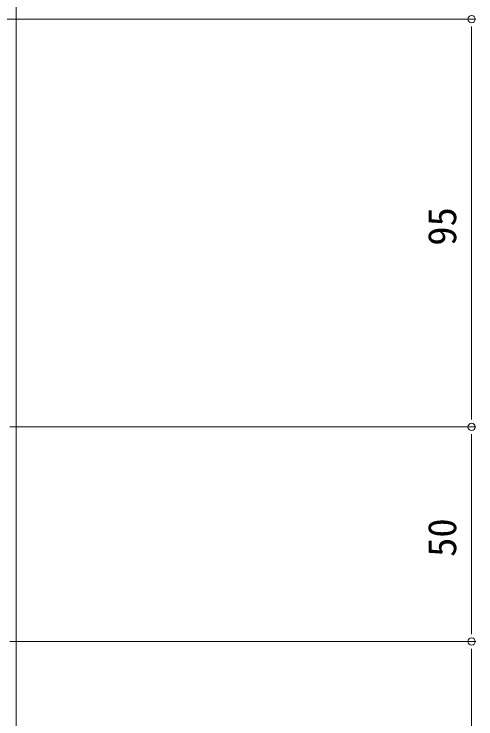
# Model space of a CAD drawing. Units: millimetres, scale not verified. Extents: x -990 to 990, y -1598 to 1604.
# Drawn here: x 178.3 to 285.8, y 1047.5 to 1211.7 of the extents above; entities that cross this region are included whole.
import ezdxf
from ezdxf.enums import TextEntityAlignment as Align

# ---------------------------------------------------------------- set-up
doc = ezdxf.new("R2010")
doc.units = ezdxf.units.MM
doc.header["$LTSCALE"] = 8
doc.linetypes.add('CHAIN2', pattern=[12, 9, -1, 1, -1])
for name, color, linetype, lineweight in [('0-2_YKK_ZWAK', 2, 'Continuous', 9), ('0-3_YKK_11', 4, 'Continuous', 9), ('0-5_YKK_13', 6, 'Continuous', 9)]:
    doc.layers.add(name, color=color, linetype=linetype, lineweight=lineweight)
doc.styles.add('ＭＳ ゴシック', font='')
doc.styles.get('ＭＳ ゴシック').set_extended_font_data('MS Gothic')

msp = doc.modelspace()

# ---------------------------------------------------------------- linework, layer by layer
at = {"layer": '0-2_YKK_ZWAK'}
msp.add_line((178.777, 286.477), (178.777, 1264.277), dxfattribs=at)
at = {"layer": '0-3_YKK_11', "linetype": 'CHAIN2'}
for p, q in [((81.276, 1115.477), (180.276, 1115.477)), ((81.276, 1065.477), (180.276, 1065.477))]:
    msp.add_line(p, q, dxfattribs=at)
at = {"layer": '0-5_YKK_13'}
for p, q in [((82.276, 1210.477), (285.777, 1210.477)), ((284.777, 1208.777), (284.777, 1207.077)), ((284.777, 1207.077), (284.777, 1118.877)), ((284.777, 1117.177), (284.777, 1118.877)), ((178.776, 1115.477), (285.777, 1115.477)), ((181.276, 1115.477), (285.777, 1115.477)), ((284.777, 1113.777), (284.777, 1112.077)), ((284.777, 1112.077), (284.777, 1068.877)), ((284.777, 1067.177), (284.777, 1068.877)), ((178.776, 1065.477), (285.777, 1065.477)), ((178.776, 1065.477), (285.777, 1065.477)), ((284.777, 1063.777), (284.777, 1062.077)), ((284.777, 1062.077), (284.777, 783.877))]:
    msp.add_line(p, q, dxfattribs=at)
for centre, start, end in [((284.777, 1210.477), 90, 270), ((284.777, 1210.477), 270, 90), ((284.777, 1115.477), 90, 270), ((284.777, 1115.477), 90, 270), ((284.777, 1115.477), 270, 90), ((284.777, 1115.477), 270, 90), ((284.777, 1065.477), 90, 270), ((284.777, 1065.477), 90, 270), ((284.777, 1065.477), 270, 90), ((284.777, 1065.477), 270, 90)]:
    msp.add_arc(centre, 0.85, start, end, dxfattribs=at)

# ---------------------------------------------------------------- texts
at = {"layer": '0-5_YKK_13', "style": 'ＭＳ ゴシック'}
for s, p in [('95', (283.177, 1157.697)), ('50', (283.177, 1085.197))]:
    msp.add_text(s, height=6.598, rotation=90, dxfattribs=at).set_placement(p, align=Align.BOTTOM_LEFT)

doc.saveas('drawing.dxf')
